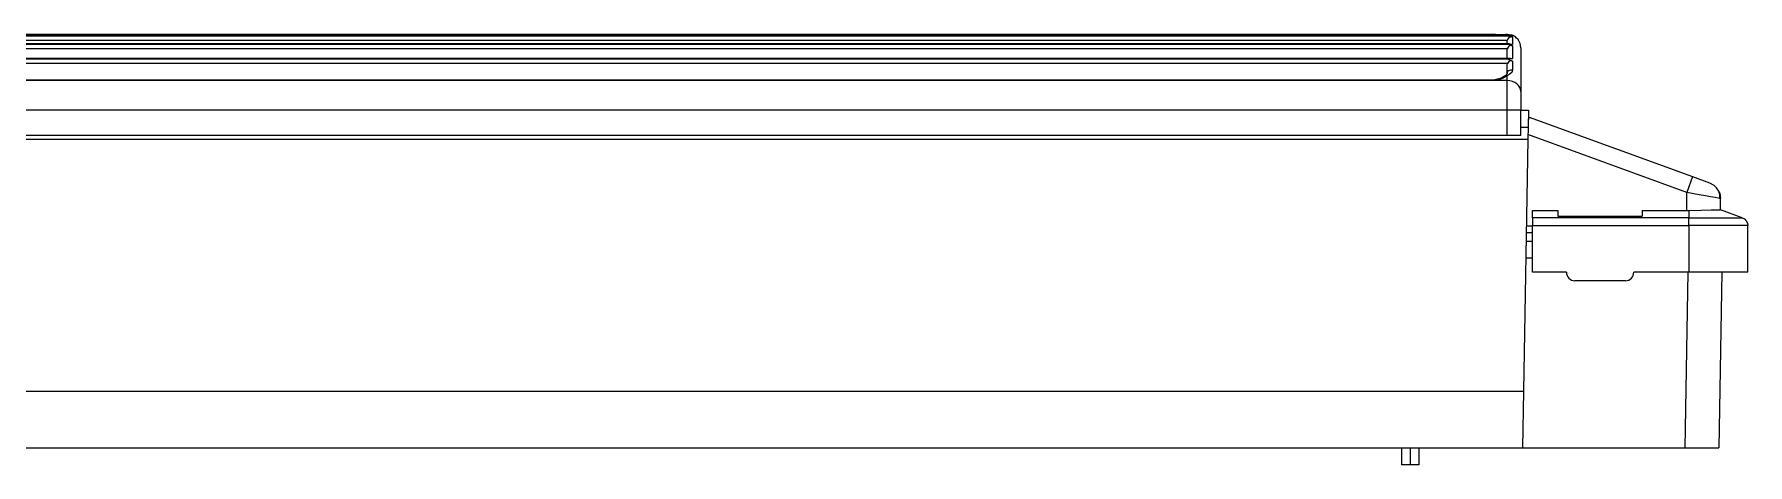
# Model space of a CAD drawing. Extents: x 8 to 579, y 57 to 353.
# Drawn here: x 294.4 to 497.5, y 302.4 to 353.4 of the extents above; entities that cross this region are included whole.
import ezdxf

# ---------------------------------------------------------------- set-up
doc = ezdxf.new("R2010")
doc.units = 0
doc.header["$MEASUREMENT"] = 0

msp = doc.modelspace()

# ---------------------------------------------------------------- linework, layer by layer
at = {"color": 7, "linetype": 'Continuous'}
for p, q in [((469.20328, 352.24068), (105.75062, 352.24068)), ((469.07173, 353.19806), (105.88217, 353.19806)), ((468.98712, 351.66664), (105.96678, 351.66664)), ((468.97741, 352.62402), (105.97649, 352.62402)), ((105.97695, 353.19521), (468.97695, 353.19521)), ((105.97695, 352.22325), (468.97695, 352.22325)), ((466.97695, 353.33798), (107.97695, 353.33798)), ((467.56408, 353.33798), (466.97695, 353.33798)), ((466.97695, 353.33798), (466.97695, 353.19806)), ((468.97695, 353.37821), (469.42093, 353.32091)), ((468.97695, 352.60417), (468.97741, 352.62402)), ((468.97695, 352.31099), (468.97695, 352.60417)), ((468.97695, 351.57519), (468.98712, 351.66664)), ((468.97695, 350.49681), (468.97695, 351.57519)), ((469.60304, 353.24686), (469.60304, 353.10226)), ((469.60304, 353.03129), (469.60304, 352.186)), ((469.60304, 352.01201), (469.60304, 350.47231)), ((470.57695, 351.7854), (470.57695, 346.58609)), ((469.33815, 350.49681), (105.61574, 350.49681)), ((469.01015, 349.92278), (105.94375, 349.92278)), ((105.97695, 350.45282), (468.97695, 350.45282)), ((468.97695, 348.78103), (468.97695, 349.75696)), ((469.60304, 350.20011), (469.60304, 349.13803)), ((466.97695, 347.9381), (107.97695, 347.9381)), ((466.97695, 347.89317), (107.97695, 347.89317)), ((466.97695, 347.9381), (466.97695, 347.89317)), ((467.56408, 347.89317), (466.97695, 347.89317)), ((468.97695, 347.89317), (467.56408, 347.89317)), ((468.97695, 347.89317), (468.97695, 348.47265)), ((468.97695, 344.3854), (468.97695, 347.89317)), ((470.57695, 346.58609), (470.57695, 344.3854)), ((468.97695, 344.3854), (105.97695, 344.3854)), ((468.97695, 341.3854), (468.97695, 344.3854)), ((470.57695, 344.3854), (468.97695, 344.3854)), ((470.57695, 341.3854), (470.57695, 344.3854)), ((470.57695, 344.3854), (471.47695, 344.3854)), ((471.47695, 344.3854), (471.44204, 342.3854)), ((471.58334, 343.56478), (471.45655, 343.21644)), ((471.58334, 343.56478), (490.93599, 336.52099)), ((468.97695, 341.3854), (105.97695, 341.3854)), ((470.57695, 341.3854), (468.97695, 341.3854)), ((470.57695, 342.3854), (471.44204, 342.3854)), ((471.44204, 342.3854), (471.41675, 340.93667)), ((490.25195, 334.64161), (471.42647, 341.49352)), ((103.53715, 340.93667), (471.41675, 340.93667)), ((471.41675, 340.93667), (470.89602, 311.10393)), ((490.93599, 336.52099), (490.25195, 334.64161)), ((490.93599, 336.52099), (492.93599, 335.79305)), ((492.93599, 335.79305), (493.4599, 335.50563)), ((490.25195, 332.50341), (490.25195, 334.64161)), ((494.25195, 333.91367), (494.11745, 333.93814)), ((494.25195, 332.58531), (494.25195, 333.91367)), ((471.97695, 332.50341), (474.97695, 332.50341)), ((471.97695, 331.65099), (471.97695, 332.50341)), ((471.97695, 331.65099), (471.97695, 330.71129)), ((490.47695, 331.65099), (471.97695, 331.65099)), ((474.97695, 332.50341), (474.97695, 331.84827)), ((474.97695, 331.84827), (484.97695, 331.84827)), ((484.97695, 332.50341), (484.97695, 331.84827)), ((484.97695, 332.50341), (490.25195, 332.50341)), ((490.25195, 332.50341), (490.47695, 332.50572)), ((490.47695, 332.50572), (490.47695, 331.65099)), ((490.47695, 330.71129), (490.47695, 331.65099)), ((496.81897, 331.65099), (494.25195, 332.58531)), ((471.22385, 329.8854), (471.97695, 329.8854)), ((471.23782, 330.6854), (471.97695, 330.6854)), ((471.97695, 325.1854), (471.97695, 330.71129)), ((471.97695, 330.71129), (490.47695, 330.71129)), ((490.47695, 330.71129), (490.47695, 325.1854)), ((497.47695, 330.71129), (490.47695, 330.71129)), ((497.47695, 325.1854), (497.47695, 330.71129)), ((471.2064, 328.8854), (471.97695, 328.8854)), ((471.17149, 326.8854), (471.97695, 326.8854)), ((475.97695, 325.1854), (471.97695, 325.1854)), ((490.47695, 325.1854), (483.97695, 325.1854)), ((490.05864, 304.3854), (490.4217, 325.1854)), ((497.47695, 325.1854), (490.47695, 325.1854)), ((494.42109, 325.1854), (494.05803, 304.3854)), ((482.97695, 324.1854), (476.97695, 324.1854)), ((104.05788, 311.10393), (470.89602, 311.10393)), ((470.89602, 311.10393), (470.77875, 304.3854)), ((104.17515, 304.3854), (470.77875, 304.3854)), ((456.47695, 302.3854), (456.47695, 304.3854)), ((457.47695, 304.3854), (457.47695, 302.3854)), ((458.47695, 304.3854), (458.47695, 302.3854)), ((470.77875, 304.3854), (490.05864, 304.3854)), ((490.05864, 304.3854), (494.05803, 304.3854)), ((457.47695, 302.3854), (456.47695, 302.3854)), ((458.47695, 302.3854), (457.47695, 302.3854))]:
    msp.add_line(p, q, dxfattribs=at)
at = {"color": 7, "linetype": 'Continuous', "flags": 128}
for points in [[(467.56408, 353.33798), (467.53735, 353.33117), (467.51212, 353.29961), (467.4898, 353.24508), (467.4773, 353.19806)], [(467.56408, 353.33798), (467.74753, 353.34113), (468.43056, 353.35932), (468.97695, 353.37821)], [(468.97695, 353.37821), (468.89635, 353.36876), (468.81957, 353.33849), (468.75023, 353.28883), (468.6916, 353.22213), (468.67581, 353.19806)], [(469.60304, 353.10226), (469.07713, 353.19805), (468.98401, 353.19561), (468.97695, 353.19521)], [(468.97695, 353.19521), (468.98401, 353.19477), (469.07713, 353.18603), (469.60304, 353.03129)], [(469.60304, 352.186), (469.07713, 352.23492), (468.98401, 352.22427), (468.97695, 352.22325)], [(468.97695, 352.22325), (468.98401, 352.22219), (469.07713, 352.20545), (469.60304, 352.01201)], [(469.60304, 353.03129), (469.50334, 353.06454), (469.39333, 353.0706), (469.3025, 353.05196), (469.17273, 352.98398), (469.06475, 352.87267), (469.00601, 352.76162), (468.97996, 352.65483), (468.97741, 352.62402)], [(469.60304, 352.01201), (469.50334, 352.04973), (469.39333, 352.05672), (469.3025, 352.03535), (469.17273, 351.95979), (469.06475, 351.84187), (469.00601, 351.72947), (468.98712, 351.66664)], [(469.60304, 353.24686), (469.49662, 353.27731), (469.38598, 353.28086), (469.27783, 353.25731), (469.17869, 353.20808), (469.09458, 353.13615), (469.08026, 353.11968)], [(469.42093, 353.32091), (469.43104, 353.3196), (469.5948, 353.25462), (469.60304, 353.24686)], [(469.60304, 350.47231), (469.07713, 350.473), (468.98401, 350.45444), (468.97695, 350.45282)], [(468.97695, 350.45282), (468.98401, 350.45118), (469.07713, 350.4269), (469.60304, 350.20011)], [(468.97695, 349.75696), (469.00298, 349.90439), (469.01015, 349.92278)], [(469.60304, 350.20011), (469.50334, 350.24126), (469.39333, 350.24899), (469.3025, 350.22546), (469.17273, 350.14443), (469.06475, 350.02315), (469.01015, 349.92278)], [(467.49553, 347.97425), (467.21261, 347.94324), (466.97723, 347.949)], [(468.68649, 348.44611), (468.63472, 348.40066), (468.12841, 348.13325), (467.49382, 347.97554)], [(467.49502, 347.97012), (467.51212, 347.96726), (467.53735, 347.94186), (467.56408, 347.89317)], [(468.97695, 348.47265), (468.40069, 348.12887), (467.64898, 347.90717), (467.56408, 347.89317)], [(468.9733, 348.78893), (468.97493, 348.75549), (468.9163, 348.64871), (468.72706, 348.4733), (468.59918, 348.37009)], [(468.68903, 348.44212), (468.6916, 348.44429), (468.75023, 348.47909), (468.81957, 348.4958), (468.89635, 348.49361), (468.97695, 348.47265)], [(468.97695, 348.78103), (468.99056, 348.87573), (469.03058, 348.9647), (469.09458, 349.04256), (469.17869, 349.10459), (469.27783, 349.14705), (469.38598, 349.16735), (469.49662, 349.16429), (469.60304, 349.13803)], [(469.60304, 349.13803), (469.49608, 348.84743), (469.20049, 348.60794), (468.97695, 348.47265)], [(470.57695, 346.58609), (470.54621, 346.84109), (470.45516, 347.08629), (470.3073, 347.31227), (470.10832, 347.51034), (469.86586, 347.67289), (469.58924, 347.79368), (469.28909, 347.86806), (468.97695, 347.89317)], [(494.18517, 333.92582), (494.16914, 334.36081), (494.0365, 334.79341), (493.79202, 335.18708), (493.45787, 335.50921)], [(494.11745, 333.93814), (493.9711, 333.96478), (493.60526, 334.03143), (493.08038, 334.12688), (492.48339, 334.23566), (491.72433, 334.37366), (490.25195, 334.64161)], [(494.06012, 334.71636), (494.15938, 334.51508), (494.25195, 333.91367)], [(490.47695, 332.50572), (491.93713, 332.53597), (493.15833, 332.56179), (493.98501, 332.57943), (494.25195, 332.58531)], [(490.47695, 331.65099), (492.90393, 331.65099), (494.96144, 331.65099), (496.33621, 331.65099), (496.81897, 331.65099)], [(496.81897, 331.65099), (497.08571, 331.50465), (497.2961, 331.28487), (497.43067, 331.012), (497.47695, 330.71129)]]:
    msp.add_lwpolyline(points, dxfattribs=at)
at = {"color": 7, "linetype": 'Continuous'}
for centre, radius, start, end in [((468.97695, 351.7854), 1.6, 360, 73.8498907), ((470.8993, 341.6854), 2, 70, 73.619764), ((476.97695, 325.1854), 1, 180, 270), ((482.97695, 325.1854), 1, 270, 360)]:
    msp.add_arc(centre, radius, start, end, dxfattribs=at)

doc.saveas('drawing.dxf')
